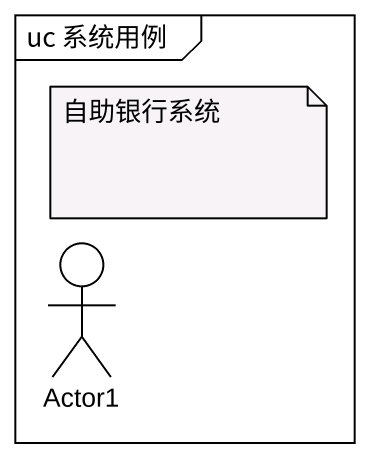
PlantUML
@startuml
mainframe uc 系统用例
actor Actor1
note as N1
  自助银行系统
end note
@enduml
